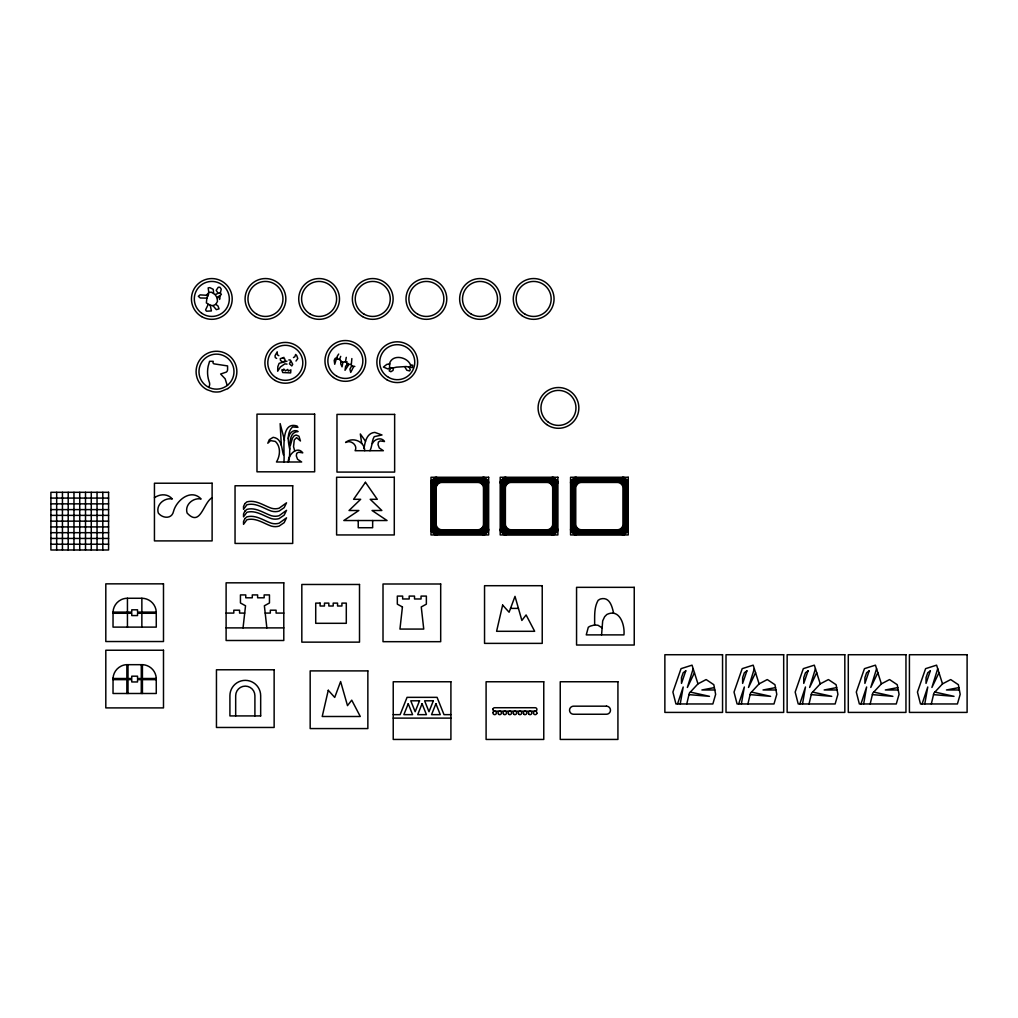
<?xml version="1.0" encoding="UTF-8"?>
<svg xmlns="http://www.w3.org/2000/svg" width="1018" height="1018" viewBox="0 0 1018 1018"><rect width="100%" height="100%" fill="white"/><g stroke="black" fill="none" stroke-linecap="round" stroke-linejoin="round"><path stroke-width="1.5" d="M354.824 366.416L352.737 366.353L351.261 365.08L351.859 358.565M346.285 357.356L345.42 362.052M340.852 361.314L340.712 363.795L342.061 366.824L342.799 362.866L339.567 359.507L337.225 358.832L337.289 356.211L338.701 354.06M289.761 449.18C288.043 442.003 286.656 432.637 292.535 426.962L297.93 427.331L297.04 426.02C279.187 420.472 285.269 453.875 283.857 461.994M601.574 634.888L602.681 620.865L604.654 616.692L606.855 614.478C619.797 608.153 624.988 625.205 623.945 634.888L586.253 634.888L588.315 627.228L590.389 626.083L594.639 624.95L598.024 625.281L602.134 627.877M206.87 298.121L206.361 302.906L210.242 305.247L212.966 305.629L215.816 304.331L217.496 301.353L216.974 297.6L215.167 294.622L211.273 292.166L208.817 292.548L206.361 295.271L200.139 294.876L198.332 296.302L200.266 297.994L206.87 298.121L208.69 293.846M243.047 627.89L245.529 605.774L240.439 602.987L240.439 594.919L245.758 594.919L245.758 597.795L252.286 597.795L252.286 594.919L257.618 594.919L257.618 597.795L264.146 597.795L264.146 594.919L269.465 594.919L269.465 602.987L264.375 605.774L266.856 627.89M283.424 454.893C281.579 448.365 282.05 438.491 273.155 437.333L269.337 439.649L267.798 443.224L270.61 440.603L275.369 441.443C281.006 446.711 280.217 455.924 276.451 461.994L301.659 461.994L297.561 459.258L296.327 455.899L296.696 453.354L298.541 452.221L302.779 452.819C297.167 445.35 287.89 455.097 288.259 461.994C292.077 454.448 285.447 432.141 298.134 431.543C293.299 428.324 288.45 434.139 288.285 438.834M680.228 703.96L683.193 686.997L677.53 703.96M741.371 703.96L744.336 686.997L738.674 703.96M802.502 703.96L805.467 686.997L799.817 703.96M863.646 703.96L866.611 686.997L860.948 703.96M924.777 703.96L927.754 686.997L922.092 703.96M364.011 448.582C364.978 442.054 366.645 432.994 374.84 432.408L382.004 434.979L374.242 436.646C371.621 440.947 372.372 446.126 369.954 450.707M686.756 703.96L689.326 693.156L697.966 683.867L706.136 679.566L713.809 684.694L715.641 694.327L712.867 703.96L675.939 703.96L672.898 692.075L681.042 668.648L692.036 665.161L697.966 683.867M747.899 703.96L750.457 693.156L759.097 683.867L767.279 679.566L774.952 684.694L776.785 694.327L773.998 703.96L737.083 703.96L734.029 692.075L742.186 668.648L753.18 665.161L759.097 683.867M809.03 703.96L811.6 693.156L820.241 683.867L828.41 679.566L836.096 684.694L837.916 694.327L835.142 703.96L798.214 703.96L795.173 692.075L803.317 668.648L814.311 665.161L820.241 683.867M870.174 703.96L872.731 693.156L881.384 683.867L889.554 679.566L897.227 684.694L899.059 694.327L896.273 703.96L859.357 703.96L856.303 692.075L864.46 668.648L875.455 665.161L881.384 683.867M931.317 703.96L933.875 693.156L942.515 683.867L950.685 679.566L958.371 684.694L960.19 694.327L957.416 703.96L920.488 703.96L917.447 692.075L925.591 668.648L936.598 665.161L942.515 683.867M220.346 292.942L221.25 289.188L219.952 287.241L218.272 287.241L216.198 290.346L218.145 293.324L220.346 292.942L221.377 294.495L216.974 297.6M340.712 356.351L339.567 359.507M353.78 366.391L350.726 372.397L349.912 369.101L351.795 365.678M693.169 668.724L687.366 687.455L694.441 672.733M754.3 668.724L748.51 687.455L755.572 672.733M815.443 668.724L809.641 687.455L816.716 672.733M876.587 668.724L870.784 687.455L877.847 672.733M937.718 668.724L931.915 687.455L938.99 672.733M290.334 445.566L292.408 438.287L294.1 435.882L296.149 435.004L298.936 436.213L300.45 440.985L296.582 437.625L294.266 439.941L293.54 446.698L294.711 450.859M391.536 368.109L389.729 368.325L390.276 369.05L389.181 370.857L390.81 371.761L393.075 370.412L393.342 367.88L396.498 367.154L406.157 366.531L412.392 367.613L412.659 365.169L410.585 365.08L410.318 367.333M208.168 304.458L205.585 309.905L206.489 311.203L211.413 310.935L210.242 305.247M208.995 387.451L209.657 384.702A7.673 7.673 0 0 0 209.453 382.514L209.008 381.266A29.102 29.102 0 0 1 208.143 366.302L209.581 361.301L213.22 361.301L213.017 362.293A1.425 1.425 0 0 0 214.187 363.884L227.574 365.92L227.587 369.509A3.207 3.207 0 0 1 226.289 372.117L220.613 374.013L225.156 378.811L227.218 385.453M208.817 292.548L208.168 287.89L209.848 287.623L213.22 289.316L213.615 292.942M283.386 369.419L282.61 370.336L284.035 369.165L285.46 370.845L287.789 369.419L288.31 371.112L290.893 369.814L290.639 372.919L282.737 372.537L281.833 369.814M351.261 364.406L348.907 364.406L345.013 370.31L345.611 366.289L348.232 363.464M296.009 361.034L297.79 358.501L296.658 355.486L295.627 354.455L294.876 356.707L293.464 357.56M372.423 443.53C374.242 439.012 381.763 436.709 384.486 441.532L380.248 440.934L378.403 442.066L378.022 444.611L379.269 447.971L383.366 450.707L355.104 450.707C358.145 445.35 350.65 439.382 345.611 442.512C352.203 436.531 364.648 441.188 364.724 450.707M290.639 361.135L289.468 363.859L291.797 365.933L292.713 364.368L291.797 362.561L290.245 359.965L288.819 359.965M154.443 497.726C159.941 493.819 167.677 493.463 172.335 498.998C164.382 497.357 155.678 504.788 158.324 513.059C162.295 518.302 171.724 519.485 173.505 511.469C176.407 500.271 191.028 488.246 201.131 498.998C193.178 497.357 184.474 504.788 187.121 513.059C200.571 527.566 203.129 502.727 212.113 497.675M215.167 294.622L218.145 293.324M287.012 361.135L279.11 363.337L277.812 366.709L277.685 371.239L280.408 366.964L284.811 363.859L287.012 364.113M337.225 357.356L335.075 358.489L334.197 360.372L334.731 364.266L336.144 359.507L337.225 358.565L337.76 359.239M714.369 687.608L701.898 689.975L714.814 689.975M775.512 687.608L763.042 689.975L775.958 689.975M836.643 687.608L824.173 689.975L837.089 689.975M897.787 687.608L885.316 689.975L898.232 689.975M958.918 687.608L946.46 689.975L959.376 689.975M284.035 357.382L280.268 358.68L280.535 360.487L283.055 362.23L285.065 360.614L284.811 358.934L282.61 358.031M389.729 368.325L393.342 367.88M342.124 362.052L347.1 361.848L346.693 363.528L348.907 364.406M50.9 498.082L108.582 498.082M50.9 503.846L108.582 503.846M50.9 509.611L108.582 509.611M50.9 515.375L108.582 515.375M50.9 521.152L108.582 521.152M50.9 526.917L108.582 526.917M50.9 532.681L108.582 532.681M50.9 538.446L108.582 538.446M50.9 544.223L108.582 544.223M127.441 598.266L141.858 598.266A14.417 14.417 0 0 1 156.25 611.742L156.276 627.113L113.023 627.113L113.049 611.742A14.417 14.417 0 0 1 121.066 599.755L121.918 599.36A14.417 14.417 0 0 1 127.441 598.266L127.441 612.111M510.527 608.395L518.429 608.395M113.036 612.111L131.767 612.111L131.767 609.807L137.532 609.807L137.532 612.111L156.263 612.111M226.111 613.078L233.809 613.078L233.809 610.189L239.574 610.189L239.574 613.078L244.714 613.078M265.189 613.078L270.33 613.078L270.33 610.189L276.094 610.189L276.094 613.078L283.793 613.078M113.023 613.269L131.767 613.269L131.767 615.572L137.532 615.572L137.532 613.269L156.276 613.269M226.111 627.89L283.793 627.89M113.036 678.497L126.856 678.497L126.856 664.665M156.263 678.497L142.431 678.497L142.431 664.665M113.023 679.642L126.856 679.642L126.856 693.487M156.276 679.642L142.431 679.642L142.431 693.487M393.228 714.649L400.138 714.649L407.06 697.343L437.078 697.343L444.001 714.649L450.91 714.649M393.228 718.11L450.91 718.11M389.996 363.91L386.84 364.355L383.404 367.065L388.189 369.05L389.639 367.702L389.55 363.451C392.643 353.666 407.62 356.962 410.585 365.08M933.519 694.632L954.019 696.337L934.868 692.075M872.388 694.632L892.875 696.337L873.737 692.075M811.244 694.632L831.731 696.337L812.593 692.075M750.113 694.632L770.601 696.337L751.462 692.075M688.97 694.632L709.457 696.337L690.319 692.075M206.361 295.271L207.787 295.983M278.817 355.676L277.405 354.837L277.214 351.821L275.051 355.676L275.242 357.56L276.654 358.4M215.816 304.331L218.017 306.024L219.048 308.861L216.325 309.65L212.966 305.629M365.538 441.29L360.321 433.948L361.695 443.39M409.223 366.976L410.216 369.687L409.592 370.946L406.793 370.221L405.164 367.434M613.587 613.243C612.136 606.346 609.566 596.268 600.226 599.055L598.164 600.302C593.85 607.606 594.766 616.793 594.639 624.95M284.544 440.438L280.154 423.603L281.312 445.248M219.074 296.594L219.57 299.419L220.142 295.945M372.652 520.529L372.652 527.731L358.234 527.731L358.234 520.529M254.907 715.921L254.907 695.739A9.607 9.607 0 0 0 245.287 686.119A9.607 9.607 0 0 0 235.68 695.739L235.68 715.921M141.858 598.266L141.858 612.111M141.858 613.269L141.858 627.113M141.286 664.652L141.286 678.497L137.532 678.497L137.532 676.181L131.767 676.181L131.767 678.497L128.013 678.497L128.013 664.652M141.286 693.487L141.286 679.642L137.532 679.642L137.532 681.958L131.767 681.958L131.767 679.642L128.013 679.642L128.013 693.487M127.441 613.269L127.441 627.113M102.805 492.305L102.805 549.987M97.041 492.305L97.041 549.987M91.276 492.305L91.276 549.987M85.512 492.305L85.512 549.987M79.735 492.305L79.735 549.987M73.97 492.305L73.97 549.987M68.206 492.305L68.206 549.987M62.442 492.305L62.442 549.987M56.664 492.305L56.664 549.987M436.747 534.946A5.764 5.764 0 0 1 434.546 534.501L431.416 531.383A5.764 5.764 0 0 1 430.983 529.182M430.983 483.041A5.764 5.764 0 0 1 431.416 480.827L434.546 477.709A5.764 5.764 0 0 1 436.747 477.264M482.888 477.264A5.764 5.764 0 0 1 485.102 477.709L488.22 480.827A5.764 5.764 0 0 1 488.665 483.041M488.665 529.182A5.764 5.764 0 0 1 488.22 531.383L485.102 534.501A5.764 5.764 0 0 1 482.888 534.946M557.877 529.182A5.764 5.764 0 0 1 557.431 531.383L554.314 534.501A5.764 5.764 0 0 1 552.1 534.946M505.959 534.946A5.764 5.764 0 0 1 503.757 534.501L500.64 531.383A5.764 5.764 0 0 1 500.194 529.182M552.1 477.264A5.764 5.764 0 0 1 554.314 477.709L557.431 480.827A5.764 5.764 0 0 1 557.877 483.041M500.194 483.041A5.764 5.764 0 0 1 500.64 480.827L503.757 477.709A5.764 5.764 0 0 1 505.959 477.264M570.564 483.041A5.764 5.764 0 0 1 570.996 480.827L574.127 477.709A5.764 5.764 0 0 1 576.328 477.264M622.469 477.264A5.764 5.764 0 0 1 624.683 477.709L627.801 480.827A5.764 5.764 0 0 1 628.233 483.041M628.233 529.182A5.764 5.764 0 0 1 627.801 531.383L624.683 534.501A5.764 5.764 0 0 1 622.469 534.946M576.328 534.946A5.764 5.764 0 0 1 574.127 534.501L570.996 531.383A5.764 5.764 0 0 1 570.564 529.182M113.049 678.128L113.023 693.487L156.276 693.487L156.25 678.128A14.417 14.417 0 0 0 142.8 664.678L126.499 664.678A14.417 14.417 0 0 0 121.918 665.747L121.066 666.141A14.417 14.417 0 0 0 113.049 678.128M402.428 606.944L399.947 629.073L423.743 629.073L421.261 606.944L426.364 604.17L426.364 596.09L421.045 596.09L421.045 598.978L414.517 598.978L414.517 596.09L409.185 596.09L409.185 598.978L402.657 598.978L402.657 596.09L397.325 596.09L397.325 604.17L402.428 606.944M493.005 709.012L493.005 709.902A1.731 1.731 0 0 0 494.684 711.188L535.175 711.188A1.731 1.731 0 0 0 536.855 709.902L536.855 709.012A1.731 1.731 0 0 0 535.175 707.726L494.684 707.726A1.731 1.731 0 0 0 493.005 709.012M493.005 712.473L493.005 713.364A1.731 1.731 0 0 0 495.677 714.331A1.731 1.731 0 0 0 495.677 711.506A1.731 1.731 0 0 0 493.005 712.473M536.868 713.249L536.855 713.364A1.731 1.731 0 0 1 534.183 714.331A1.731 1.731 0 0 1 534.183 711.506A1.731 1.731 0 0 1 536.855 712.473L536.868 713.249M328.267 690.28L322.222 716.494L360.283 716.494L351.732 700.155L347.494 705.627L340.623 681.551L334.718 697.432L328.267 690.28M502.637 605.086L496.593 631.3L534.666 631.3L526.102 614.948L521.865 620.433L515.006 596.357L509.102 612.238L502.637 605.086M685.788 670.849L681.487 683.396L681.487 677.632L683.193 672.733L685.788 670.849M746.919 670.849L742.631 683.396L742.631 677.632L744.336 672.733L746.919 670.849M808.063 670.849L803.762 683.396L803.762 677.632L805.467 672.733L808.063 670.849M869.194 670.849L864.906 683.396L864.906 677.632L866.611 672.733L869.194 670.849M930.337 670.849L926.036 683.396L926.036 677.632L927.754 672.733L930.337 670.849M408.231 703.731L403.866 714.649L412.595 714.649L408.231 703.731M419.518 700.804L415.153 711.722L410.776 700.804L419.518 700.804M422.063 703.731L417.698 714.649L426.44 714.649L422.063 703.731M433.35 700.804L428.985 711.722L424.621 700.804L433.35 700.804M435.908 703.731L431.543 714.649L440.272 714.649L435.908 703.731M244.88 503.63L243.531 506.455L243.531 509.344L246.903 504.763C255.098 502.587 262.288 507.511 269.541 510.412A13.552 13.552 0 0 0 279.11 511.087L284.162 507.651L286.529 502.816L279.11 508.211A13.552 13.552 0 0 1 269.541 507.537C262.288 504.623 255.098 499.698 246.903 501.874L244.88 503.63M244.88 511.125L243.531 513.95L243.531 516.839L246.903 512.258C255.098 510.082 262.288 515.006 269.541 517.92A13.552 13.552 0 0 0 279.11 518.595L284.162 515.159L286.529 510.311L279.11 515.706A13.552 13.552 0 0 1 269.541 515.032C262.288 512.13 255.098 507.193 246.903 509.369L244.88 511.125M244.88 518.62L243.531 521.458L243.531 524.334L246.903 519.753C255.098 517.577 262.288 522.501 269.541 525.415A13.552 13.552 0 0 0 279.11 526.09L284.162 522.654L286.529 517.818L279.11 523.201A13.552 13.552 0 0 1 269.541 522.527C262.288 519.625 255.098 514.701 246.903 516.864L244.88 518.62M432.332 480.725L432.001 481.399A5.764 5.764 0 0 0 431.556 483.614L431.556 528.596A5.764 5.764 0 0 0 432.001 530.811L435.119 533.928A5.764 5.764 0 0 0 437.333 534.374L482.316 534.374A5.764 5.764 0 0 0 484.517 533.928L487.647 530.811A5.764 5.764 0 0 0 488.08 528.596L488.08 483.614A5.764 5.764 0 0 0 487.647 481.399L484.517 478.282A5.764 5.764 0 0 0 482.316 477.849L437.333 477.849A5.764 5.764 0 0 0 435.119 478.282L432.332 480.725M432.904 481.31L432.574 481.985A5.764 5.764 0 0 0 432.141 484.186L432.141 528.024A5.764 5.764 0 0 0 432.574 530.225L435.691 533.356A5.764 5.764 0 0 0 437.905 533.788L481.743 533.788A5.764 5.764 0 0 0 483.944 533.356L487.062 530.225A5.764 5.764 0 0 0 487.507 528.024L487.507 484.186A5.764 5.764 0 0 0 487.062 481.985L483.944 478.854A5.764 5.764 0 0 0 481.743 478.422L437.905 478.422A5.764 5.764 0 0 0 435.691 478.854L432.904 481.31M433.49 481.883L433.146 482.557A5.764 5.764 0 0 0 432.714 484.772L432.714 527.451A5.764 5.764 0 0 0 433.146 529.653L436.277 532.77A5.764 5.764 0 0 0 438.478 533.216L481.158 533.216A5.764 5.764 0 0 0 483.372 532.77L486.489 529.653A5.764 5.764 0 0 0 486.935 527.451L486.935 484.772A5.764 5.764 0 0 0 486.489 482.557L483.372 479.44A5.764 5.764 0 0 0 481.158 478.994L438.478 478.994A5.764 5.764 0 0 0 436.277 479.44L433.49 481.883M434.062 482.456L433.732 483.13A5.764 5.764 0 0 0 433.286 485.344L433.286 526.866A5.764 5.764 0 0 0 433.732 529.08L436.849 532.198A5.764 5.764 0 0 0 439.063 532.643L480.585 532.643A5.764 5.764 0 0 0 482.786 532.198L485.917 529.08A5.764 5.764 0 0 0 486.349 526.866L486.349 485.344A5.764 5.764 0 0 0 485.917 483.13L482.786 480.012A5.764 5.764 0 0 0 480.585 479.58L439.063 479.58A5.764 5.764 0 0 0 436.849 480.012L434.062 482.456M434.635 483.041L434.304 483.715A5.764 5.764 0 0 0 433.872 485.917L433.872 526.293A5.764 5.764 0 0 0 434.304 528.507L437.422 531.625A5.764 5.764 0 0 0 439.636 532.058L480.012 532.058A5.764 5.764 0 0 0 482.214 531.625L485.331 528.507A5.764 5.764 0 0 0 485.777 526.293L485.777 485.917A5.764 5.764 0 0 0 485.331 483.715L482.214 480.585A5.764 5.764 0 0 0 480.012 480.152L439.636 480.152A5.764 5.764 0 0 0 437.422 480.585L434.635 483.041M435.22 483.614L434.877 484.288A5.764 5.764 0 0 0 434.444 486.502L434.444 525.721A5.764 5.764 0 0 0 434.877 527.922L438.007 531.04A5.764 5.764 0 0 0 440.209 531.485L479.427 531.485A5.764 5.764 0 0 0 481.641 531.04L484.759 527.922A5.764 5.764 0 0 0 485.204 525.721L485.204 486.502A5.764 5.764 0 0 0 484.759 484.288L481.641 481.17A5.764 5.764 0 0 0 479.427 480.725L440.209 480.725A5.764 5.764 0 0 0 438.007 481.17L435.22 483.614M435.793 484.186L435.462 484.861A5.764 5.764 0 0 0 435.017 487.075L435.017 525.135A5.764 5.764 0 0 0 435.462 527.349L438.58 530.467A5.764 5.764 0 0 0 440.794 530.912L478.854 530.912A5.764 5.764 0 0 0 481.056 530.467L484.186 527.349A5.764 5.764 0 0 0 484.619 525.135L484.619 487.075A5.764 5.764 0 0 0 484.186 484.861L481.056 481.743A5.764 5.764 0 0 0 478.854 481.31L440.794 481.31A5.764 5.764 0 0 0 438.58 481.743L435.793 484.186M436.366 484.772L436.035 485.446A5.764 5.764 0 0 0 435.602 487.647L435.602 524.563A5.764 5.764 0 0 0 436.035 526.777L439.152 529.894A5.764 5.764 0 0 0 441.367 530.327L478.282 530.327A5.764 5.764 0 0 0 480.483 529.894L483.601 526.777A5.764 5.764 0 0 0 484.046 524.563L484.046 487.647A5.764 5.764 0 0 0 483.601 485.446L480.483 482.316A5.764 5.764 0 0 0 478.282 481.883L441.367 481.883A5.764 5.764 0 0 0 439.152 482.316L436.366 484.772M436.951 485.344L436.607 486.019A5.764 5.764 0 0 0 436.175 488.233L436.175 523.99A5.764 5.764 0 0 0 436.607 526.191L436.951 526.866A5.764 5.764 0 0 0 439.063 528.978L439.738 529.322A5.764 5.764 0 0 0 441.939 529.754L477.696 529.754A5.764 5.764 0 0 0 479.911 529.322L480.585 528.978A5.764 5.764 0 0 0 482.697 526.866L483.028 526.191A5.764 5.764 0 0 0 483.474 523.99L483.474 488.233A5.764 5.764 0 0 0 483.028 486.019L482.697 485.344A5.764 5.764 0 0 0 480.585 483.232L479.911 482.901A5.764 5.764 0 0 0 477.696 482.456L441.939 482.456A5.764 5.764 0 0 0 439.738 482.901L439.063 483.232A5.764 5.764 0 0 0 436.951 485.344M501.543 480.725L501.212 481.399A5.764 5.764 0 0 0 500.767 483.614L500.767 528.596A5.764 5.764 0 0 0 501.212 530.811L504.33 533.928A5.764 5.764 0 0 0 506.544 534.374L551.527 534.374A5.764 5.764 0 0 0 553.741 533.928L556.859 530.811A5.764 5.764 0 0 0 557.291 528.596L557.291 483.614A5.764 5.764 0 0 0 556.859 481.399L553.741 478.282A5.764 5.764 0 0 0 551.527 477.849L506.544 477.849A5.764 5.764 0 0 0 504.33 478.282L501.543 480.725M502.116 481.31L501.785 481.985A5.764 5.764 0 0 0 501.352 484.186L501.352 528.024A5.764 5.764 0 0 0 501.785 530.225L504.915 533.356A5.764 5.764 0 0 0 507.117 533.788L550.954 533.788A5.764 5.764 0 0 0 553.156 533.356L556.286 530.225A5.764 5.764 0 0 0 556.719 528.024L556.719 484.186A5.764 5.764 0 0 0 556.286 481.985L553.156 478.854A5.764 5.764 0 0 0 550.954 478.422L507.117 478.422A5.764 5.764 0 0 0 504.915 478.854L502.116 481.31M502.701 481.883L502.37 482.557A5.764 5.764 0 0 0 501.925 484.772L501.925 527.451A5.764 5.764 0 0 0 502.37 529.653L505.488 532.77A5.764 5.764 0 0 0 507.689 533.216L550.369 533.216A5.764 5.764 0 0 0 552.583 532.77L555.701 529.653A5.764 5.764 0 0 0 556.146 527.451L556.146 484.772A5.764 5.764 0 0 0 555.701 482.557L552.583 479.44A5.764 5.764 0 0 0 550.369 478.994L507.689 478.994A5.764 5.764 0 0 0 505.488 479.44L502.701 481.883M503.274 482.456L502.943 483.13A5.764 5.764 0 0 0 502.498 485.344L502.498 526.866A5.764 5.764 0 0 0 502.943 529.08L506.061 532.198A5.764 5.764 0 0 0 508.275 532.643L549.796 532.643A5.764 5.764 0 0 0 552.01 532.198L555.128 529.08A5.764 5.764 0 0 0 555.561 526.866L555.561 485.344A5.764 5.764 0 0 0 555.128 483.13L552.01 480.012A5.764 5.764 0 0 0 549.796 479.58L508.275 479.58A5.764 5.764 0 0 0 506.061 480.012L503.274 482.456M503.846 483.041L503.516 483.715A5.764 5.764 0 0 0 503.083 485.917L503.083 526.293A5.764 5.764 0 0 0 503.516 528.507L506.646 531.625A5.764 5.764 0 0 0 508.847 532.058L549.224 532.058A5.764 5.764 0 0 0 551.425 531.625L554.556 528.507A5.764 5.764 0 0 0 554.988 526.293L554.988 485.917A5.764 5.764 0 0 0 554.556 483.715L551.425 480.585A5.764 5.764 0 0 0 549.224 480.152L508.847 480.152A5.764 5.764 0 0 0 506.646 480.585L503.846 483.041M504.432 483.614L504.101 484.288A5.764 5.764 0 0 0 503.656 486.502L503.656 525.721A5.764 5.764 0 0 0 504.101 527.922L507.219 531.04A5.764 5.764 0 0 0 509.42 531.485L548.638 531.485A5.764 5.764 0 0 0 550.853 531.04L553.97 527.922A5.764 5.764 0 0 0 554.416 525.721L554.416 486.502A5.764 5.764 0 0 0 553.97 484.288L550.853 481.17A5.764 5.764 0 0 0 548.638 480.725L509.42 480.725A5.764 5.764 0 0 0 507.219 481.17L504.432 483.614M505.004 484.186L504.673 484.861A5.764 5.764 0 0 0 504.228 487.075L504.228 525.135A5.764 5.764 0 0 0 504.673 527.349L507.791 530.467A5.764 5.764 0 0 0 510.005 530.912L548.066 530.912A5.764 5.764 0 0 0 550.28 530.467L553.398 527.349A5.764 5.764 0 0 0 553.83 525.135L553.83 487.075A5.764 5.764 0 0 0 553.398 484.861L550.28 481.743A5.764 5.764 0 0 0 548.066 481.31L510.005 481.31A5.764 5.764 0 0 0 507.791 481.743L505.004 484.186M505.577 484.772L505.246 485.446A5.764 5.764 0 0 0 504.813 487.647L504.813 524.563A5.764 5.764 0 0 0 505.246 526.777L508.376 529.894A5.764 5.764 0 0 0 510.578 530.327L547.493 530.327A5.764 5.764 0 0 0 549.695 529.894L552.825 526.777A5.764 5.764 0 0 0 553.258 524.563L553.258 487.647A5.764 5.764 0 0 0 552.825 485.446L549.695 482.316A5.764 5.764 0 0 0 547.493 481.883L510.578 481.883A5.764 5.764 0 0 0 508.376 482.316L505.577 484.772M506.162 485.344L505.831 486.019A5.764 5.764 0 0 0 505.386 488.233L505.386 523.99A5.764 5.764 0 0 0 505.831 526.191L506.162 526.866A5.764 5.764 0 0 0 508.275 528.978L508.949 529.322A5.764 5.764 0 0 0 511.151 529.754L546.92 529.754A5.764 5.764 0 0 0 549.122 529.322L549.796 528.978A5.764 5.764 0 0 0 551.909 526.866L552.24 526.191A5.764 5.764 0 0 0 552.685 523.99L552.685 488.233A5.764 5.764 0 0 0 552.24 486.019L551.909 485.344A5.764 5.764 0 0 0 549.796 483.232L549.122 482.901A5.764 5.764 0 0 0 546.92 482.456L511.151 482.456A5.764 5.764 0 0 0 508.949 482.901L508.275 483.232A5.764 5.764 0 0 0 506.162 485.344M571.912 480.725L571.582 481.399A5.764 5.764 0 0 0 571.136 483.614L571.136 528.596A5.764 5.764 0 0 0 571.582 530.811L574.699 533.928A5.764 5.764 0 0 0 576.901 534.374L621.896 534.374A5.764 5.764 0 0 0 624.098 533.928L627.228 530.811A5.764 5.764 0 0 0 627.661 528.596L627.661 483.614A5.764 5.764 0 0 0 627.228 481.399L624.098 478.282A5.764 5.764 0 0 0 621.896 477.849L576.901 477.849A5.764 5.764 0 0 0 574.699 478.282L571.912 480.725M572.485 481.31L572.154 481.985A5.764 5.764 0 0 0 571.722 484.186L571.722 528.024A5.764 5.764 0 0 0 572.154 530.225L575.272 533.356A5.764 5.764 0 0 0 577.486 533.788L621.324 533.788A5.764 5.764 0 0 0 623.525 533.356L626.643 530.225A5.764 5.764 0 0 0 627.088 528.024L627.088 484.186A5.764 5.764 0 0 0 626.643 481.985L623.525 478.854A5.764 5.764 0 0 0 621.324 478.422L577.486 478.422A5.764 5.764 0 0 0 575.272 478.854L572.485 481.31M573.07 481.883L572.727 482.557A5.764 5.764 0 0 0 572.294 484.772L572.294 527.451A5.764 5.764 0 0 0 572.727 529.653L575.857 532.77A5.764 5.764 0 0 0 578.059 533.216L620.738 533.216A5.764 5.764 0 0 0 622.952 532.77L626.07 529.653A5.764 5.764 0 0 0 626.515 527.451L626.515 484.772A5.764 5.764 0 0 0 626.07 482.557L622.952 479.44A5.764 5.764 0 0 0 620.738 478.994L578.059 478.994A5.764 5.764 0 0 0 575.857 479.44L573.07 481.883M573.643 482.456L573.312 483.13A5.764 5.764 0 0 0 572.867 485.344L572.867 526.866A5.764 5.764 0 0 0 573.312 529.08L576.43 532.198A5.764 5.764 0 0 0 578.631 532.643L620.166 532.643A5.764 5.764 0 0 0 622.367 532.198L625.497 529.08A5.764 5.764 0 0 0 625.93 526.866L625.93 485.344A5.764 5.764 0 0 0 625.497 483.13L622.367 480.012A5.764 5.764 0 0 0 620.166 479.58L578.631 479.58A5.764 5.764 0 0 0 576.43 480.012L573.643 482.456M574.216 483.041L573.885 483.715A5.764 5.764 0 0 0 573.452 485.917L573.452 526.293A5.764 5.764 0 0 0 573.885 528.507L577.002 531.625A5.764 5.764 0 0 0 579.217 532.058L619.593 532.058A5.764 5.764 0 0 0 621.794 531.625L624.912 528.507A5.764 5.764 0 0 0 625.357 526.293L625.357 485.917A5.764 5.764 0 0 0 624.912 483.715L621.794 480.585A5.764 5.764 0 0 0 619.593 480.152L579.217 480.152A5.764 5.764 0 0 0 577.002 480.585L574.216 483.041M574.801 483.614L574.457 484.288A5.764 5.764 0 0 0 574.025 486.502L574.025 525.721A5.764 5.764 0 0 0 574.457 527.922L577.588 531.04A5.764 5.764 0 0 0 579.789 531.485L619.008 531.485A5.764 5.764 0 0 0 621.222 531.04L624.339 527.922A5.764 5.764 0 0 0 624.785 525.721L624.785 486.502A5.764 5.764 0 0 0 624.339 484.288L621.222 481.17A5.764 5.764 0 0 0 619.008 480.725L579.789 480.725A5.764 5.764 0 0 0 577.588 481.17L574.801 483.614M575.374 484.186L575.043 484.861A5.764 5.764 0 0 0 574.597 487.075L574.597 525.135A5.764 5.764 0 0 0 575.043 527.349L578.16 530.467A5.764 5.764 0 0 0 580.362 530.912L618.435 530.912A5.764 5.764 0 0 0 620.636 530.467L623.767 527.349A5.764 5.764 0 0 0 624.199 525.135L624.199 487.075A5.764 5.764 0 0 0 623.767 484.861L620.636 481.743A5.764 5.764 0 0 0 618.435 481.31L580.362 481.31A5.764 5.764 0 0 0 578.16 481.743L575.374 484.186M575.946 484.772L575.615 485.446A5.764 5.764 0 0 0 575.17 487.647L575.17 524.563A5.764 5.764 0 0 0 575.615 526.777L578.733 529.894A5.764 5.764 0 0 0 580.947 530.327L617.862 530.327A5.764 5.764 0 0 0 620.064 529.894L623.181 526.777A5.764 5.764 0 0 0 623.627 524.563L623.627 487.647A5.764 5.764 0 0 0 623.181 485.446L620.064 482.316A5.764 5.764 0 0 0 617.862 481.883L580.947 481.883A5.764 5.764 0 0 0 578.733 482.316L575.946 484.772M576.532 485.344L576.188 486.019A5.764 5.764 0 0 0 575.755 488.233L575.755 523.99A5.764 5.764 0 0 0 576.188 526.191L576.532 526.866A5.764 5.764 0 0 0 578.631 528.978L579.318 529.322A5.764 5.764 0 0 0 581.52 529.754L617.277 529.754A5.764 5.764 0 0 0 619.491 529.322L620.166 528.978A5.764 5.764 0 0 0 622.278 526.866L622.609 526.191A5.764 5.764 0 0 0 623.054 523.99L623.054 488.233A5.764 5.764 0 0 0 622.609 486.019L622.278 485.344A5.764 5.764 0 0 0 620.166 483.232L619.491 482.901A5.764 5.764 0 0 0 617.277 482.456L581.52 482.456A5.764 5.764 0 0 0 579.318 482.901L578.631 483.232A5.764 5.764 0 0 0 576.532 485.344M365.437 482.303L353.602 499.304L360.665 499.304L349.034 510.502L358.845 510.502L343.817 520.529L387.069 520.529L372.041 510.502L381.839 510.502L370.208 499.304L377.271 499.304L365.437 482.303M227.587 385.173L226.2 386.204A17.51 17.51 0 0 1 209.772 387.82L208.219 387.082A17.51 17.51 0 0 1 202.251 361.441A17.51 17.51 0 0 1 228.452 358.858A17.51 17.51 0 0 1 227.587 385.173M227.803 388.596L220.461 391.637A20.398 20.398 0 0 1 212.495 391.637L206.87 389.627A20.398 20.398 0 0 1 200.304 359.227A20.398 20.398 0 0 1 231.366 357.7A20.398 20.398 0 0 1 227.803 388.596M314.651 414.148L256.981 414.148L256.981 471.818L314.651 471.818L314.651 414.148M394.64 414.402L336.971 414.402L336.971 472.085L394.64 472.085L394.64 414.402M394.284 477.264L336.602 477.264L336.602 534.946L394.284 534.946L394.284 477.264M488.665 477.264L430.983 477.264L430.983 534.946L488.665 534.946L488.665 477.264M557.877 477.264L500.194 477.264L500.194 534.946L557.877 534.946L557.877 477.264M628.233 477.264L570.564 477.264L570.564 534.946L628.233 534.946L628.233 477.264M212.113 483.219L154.443 483.219L154.443 540.902L212.113 540.902L212.113 483.219M292.713 485.764L235.043 485.764L235.043 543.447L292.713 543.447L292.713 485.764M108.582 492.305L50.9 492.305L50.9 549.987L108.582 549.987L108.582 492.305M283.793 582.83L226.111 582.83L226.111 640.5L283.793 640.5L283.793 582.83M163.491 583.848L105.808 583.848L105.808 641.531L163.491 641.531L163.491 583.848M440.692 584.001L383.01 584.001L383.01 641.684L440.692 641.684L440.692 584.001M359.507 584.472L301.824 584.472L301.824 642.142L359.507 642.142L359.507 584.472M542.225 585.706L484.543 585.706L484.543 643.376L542.225 643.376L542.225 585.706M634.239 587.335L576.557 587.335L576.557 645.018L634.239 645.018L634.239 587.335M320.097 603.114L315.72 603.114L315.72 623.309L346.298 623.309L346.298 603.114L341.921 603.114L341.921 606.003L337.556 606.003L337.556 603.114L333.191 603.114L333.191 606.003L328.827 606.003L328.827 603.114L324.462 603.114L324.462 606.003L320.097 606.003L320.097 603.114M163.491 650.235L105.808 650.235L105.808 707.904L163.491 707.904L163.491 650.235M722.551 654.727L664.869 654.727L664.869 712.409L722.551 712.409L722.551 654.727M783.682 654.727L726.012 654.727L726.012 712.409L783.682 712.409L783.682 654.727M844.825 654.727L787.143 654.727L787.143 712.409L844.825 712.409L844.825 654.727M905.956 654.727L848.287 654.727L848.287 712.409L905.956 712.409L905.956 654.727M967.1 654.727L909.418 654.727L909.418 712.409L967.1 712.409L967.1 654.727M274.135 669.78L216.452 669.78L216.452 727.463L274.135 727.463L274.135 669.78M367.854 670.9L310.172 670.9L310.172 728.57L367.854 728.57L367.854 670.9M450.91 681.767L393.228 681.767L393.228 739.45L450.91 739.45L450.91 681.767M543.765 681.767L486.095 681.767L486.095 739.45L543.765 739.45L543.765 681.767M617.926 681.755L560.244 681.755L560.244 739.437L617.926 739.437L617.926 681.755M606.448 706.174L573.567 706.174A4.034 4.034 0 0 0 569.533 710.208A4.034 4.034 0 0 0 573.567 714.242L606.448 714.242A4.034 4.034 0 0 0 610.482 710.208A4.034 4.034 0 0 0 606.448 706.174M260.672 715.921L229.915 715.921L229.915 695.739A15.385 15.385 0 0 1 245.287 680.355A15.385 15.385 0 0 1 260.672 695.739L260.672 715.921M546.59 424.481A20.398 20.398 0 0 0 578.758 409.91A20.398 20.398 0 0 0 550.051 389.334A20.398 20.398 0 0 0 546.59 424.481M548.269 422.139A17.51 17.51 0 0 0 575.883 409.63A17.51 17.51 0 0 0 551.234 391.955A17.51 17.51 0 0 0 548.269 422.139M498.884 714.42A1.731 1.731 0 0 0 501.48 712.918A1.731 1.731 0 0 0 498.884 711.417A1.731 1.731 0 0 0 498.884 714.42M503.935 714.42A1.731 1.731 0 0 0 506.531 712.918A1.731 1.731 0 0 0 503.935 711.417A1.731 1.731 0 0 0 503.935 714.42M509 714.42A1.731 1.731 0 0 0 511.596 712.918A1.731 1.731 0 0 0 509 711.417A1.731 1.731 0 0 0 509 714.42M514.065 714.42A1.731 1.731 0 0 0 516.66 712.918A1.731 1.731 0 0 0 514.065 711.417A1.731 1.731 0 0 0 514.065 714.42M519.129 714.42A1.731 1.731 0 0 0 521.725 712.918A1.731 1.731 0 0 0 519.129 711.417A1.731 1.731 0 0 0 519.129 714.42M524.194 714.42A1.731 1.731 0 0 0 526.79 712.918A1.731 1.731 0 0 0 524.194 711.417A1.731 1.731 0 0 0 524.194 714.42M529.245 714.42A1.731 1.731 0 0 0 531.841 712.918A1.731 1.731 0 0 0 529.245 711.417A1.731 1.731 0 0 0 529.245 714.42M333.471 377.5A20.398 20.398 0 0 0 365.64 362.917A20.398 20.398 0 0 0 336.933 342.353A20.398 20.398 0 0 0 333.471 377.5M336.602 376.087A17.51 17.51 0 0 0 362.866 360.919A17.51 17.51 0 0 0 336.602 345.764A17.51 17.51 0 0 0 336.602 376.087M388.494 377.347A17.51 17.51 0 0 0 414.759 362.192A17.51 17.51 0 0 0 388.494 347.023A17.51 17.51 0 0 0 388.494 377.347M387.056 379.841A20.398 20.398 0 0 0 417.634 362.192A20.398 20.398 0 0 0 387.056 344.529A20.398 20.398 0 0 0 387.056 379.841M276.552 377.971A17.51 17.51 0 0 0 302.817 362.815A17.51 17.51 0 0 0 276.552 347.647A17.51 17.51 0 0 0 276.552 377.971M275.114 380.477A20.398 20.398 0 0 0 305.705 362.815A20.398 20.398 0 0 0 275.114 345.153A20.398 20.398 0 0 0 275.114 380.477M201.628 316.598A20.398 20.398 0 0 0 232.206 298.948A20.398 20.398 0 0 0 201.628 281.286A20.398 20.398 0 0 0 201.628 316.598M201.615 313.175A17.51 17.51 0 0 0 229.241 300.654A17.51 17.51 0 0 0 204.593 282.991A17.51 17.51 0 0 0 201.615 313.175M255.263 316.598A20.398 20.398 0 0 0 285.854 298.948A20.398 20.398 0 0 0 255.263 281.286A20.398 20.398 0 0 0 255.263 316.598M256.701 314.104A17.51 17.51 0 0 0 282.966 298.948A17.51 17.51 0 0 0 256.701 283.78A17.51 17.51 0 0 0 256.701 314.104M310.337 314.104A17.51 17.51 0 0 0 336.602 298.948A17.51 17.51 0 0 0 310.337 283.78A17.51 17.51 0 0 0 310.337 314.104M308.899 316.598A20.398 20.398 0 0 0 339.49 298.948A20.398 20.398 0 0 0 308.899 281.286A20.398 20.398 0 0 0 308.899 316.598M363.986 314.104A17.51 17.51 0 0 0 390.25 298.948A17.51 17.51 0 0 0 363.986 283.78A17.51 17.51 0 0 0 363.986 314.104M362.548 316.598A20.398 20.398 0 0 0 393.126 298.948A20.398 20.398 0 0 0 362.548 281.286A20.398 20.398 0 0 0 362.548 316.598M414.504 315.516A20.398 20.398 0 0 0 446.673 300.946A20.398 20.398 0 0 0 417.965 280.37A20.398 20.398 0 0 0 414.504 315.516M417.622 314.104A17.51 17.51 0 0 0 443.886 298.948A17.51 17.51 0 0 0 417.622 283.78A17.51 17.51 0 0 0 417.622 314.104M468.14 315.516A20.398 20.398 0 0 0 500.309 300.946A20.398 20.398 0 0 0 471.601 280.37A20.398 20.398 0 0 0 468.14 315.516M471.258 314.104A17.51 17.51 0 0 0 497.522 298.948A17.51 17.51 0 0 0 471.258 283.78A17.51 17.51 0 0 0 471.258 314.104M521.776 315.516A20.398 20.398 0 0 0 553.957 300.946A20.398 20.398 0 0 0 525.237 280.37A20.398 20.398 0 0 0 521.776 315.516M524.906 314.104A17.51 17.51 0 0 0 551.171 298.948A17.51 17.51 0 0 0 524.906 283.78A17.51 17.51 0 0 0 524.906 314.104"/></g></svg>
